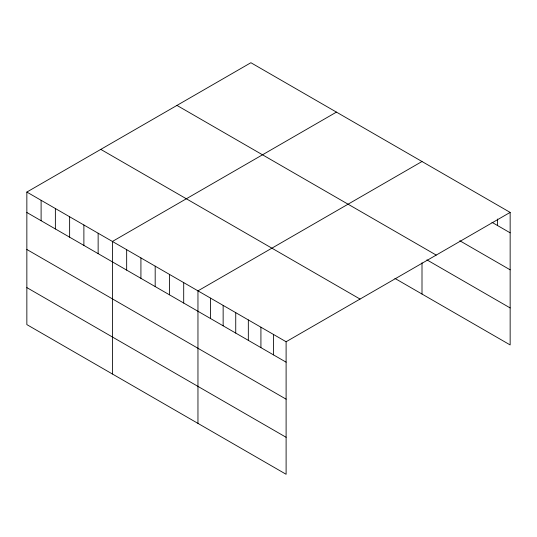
<?xml version="1.0" encoding="UTF-8"?>
<svg xmlns="http://www.w3.org/2000/svg" width="537" height="537" viewBox="0 0 537 537"><rect width="100%" height="100%" fill="white"/><g stroke="black" fill="none" stroke-linecap="round" stroke-linejoin="round"><path stroke-width="0.81" d="M26.85 192.065L286.107 341.747L286.107 474.278L26.85 324.603L26.85 192.065L250.893 62.722L510.15 212.404L510.15 344.935L394.91 278.401M336.444 112.112L112.408 241.462L112.408 373.994M422.001 161.509L197.958 290.859L197.958 423.391M286.107 341.747L510.15 212.404M491.959 222.318L510.15 232.816M459.779 240.737L510.15 269.816M176.955 105.406L436.219 255.088M426.902 259.868L510.15 307.936M100.781 149.38L360.045 299.062M26.85 212.484L286.107 362.166M26.85 249.483L286.107 399.166M26.85 287.604L286.107 437.286M497.557 219.015L497.557 225.547M422.001 262.801L422.001 294.041M273.514 334.477L273.514 354.897M260.922 327.208L260.922 347.627M248.329 319.938L248.329 340.357M235.736 312.668L235.736 333.088M223.144 305.399L223.144 325.818M210.551 298.129L210.551 318.548M183.701 282.623L183.701 303.043M169.444 274.394L169.444 294.813M155.186 266.157L155.186 286.577M140.922 257.928L140.922 278.347M126.665 249.692L126.665 270.111M98.143 233.233L98.143 253.645M83.886 224.996L83.886 245.416M69.629 216.767L69.629 237.179M55.371 208.531L55.371 228.95M41.107 200.301L41.107 220.72"/></g></svg>
